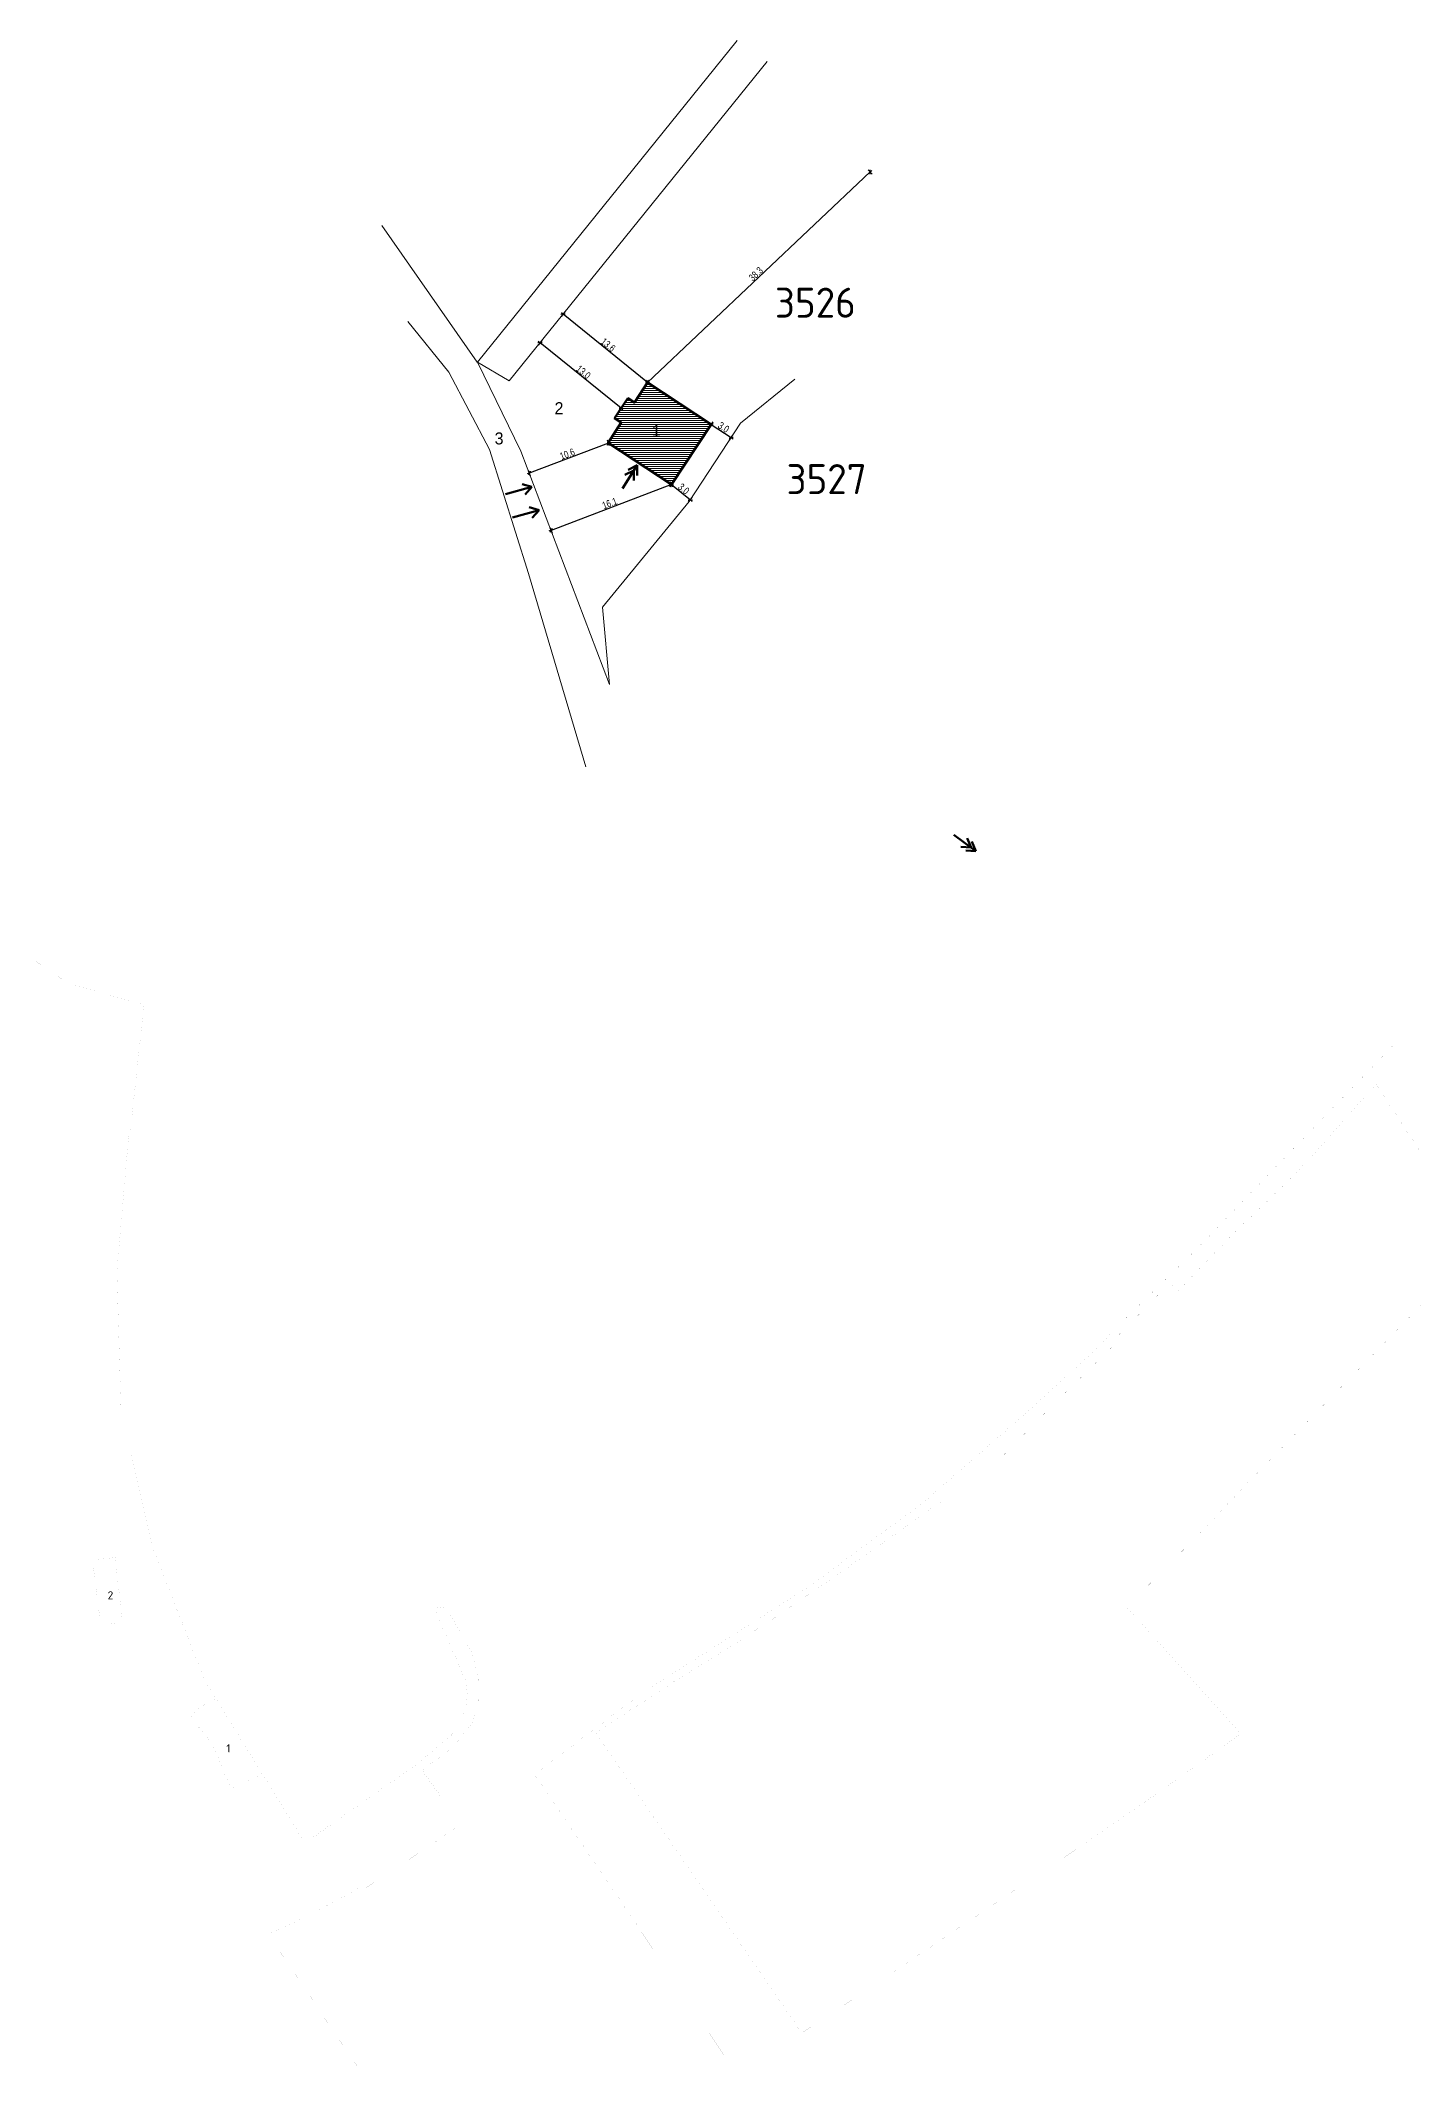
# Model space of a CAD drawing. Header units: metres. Extents: x 0 to 7617939, y 0 to 4642111.
# Drawn here: x 7616010.6 to 7616182.1, y 4641297.1 to 4641550.4 of the extents above; entities that cross this region are included whole.
import ezdxf
from ezdxf.enums import TextEntityAlignment as Align

# ---------------------------------------------------------------- set-up
doc = ezdxf.new("R2010")
doc.units = ezdxf.units.M
doc.header["$MEASUREMENT"] = 0
doc.layers.get('0').update_dxf_attribs({"color": 1})
doc.layers.get('DEFPOINTS').update_dxf_attribs({"lineweight": 0})
for name, color, linetype, lineweight in [('buildings_o — WF.WFI_GML_BUILDINGS', 1, 'Continuous', 0), ('gradezna_linija', 7, 'Continuous', 53), ('Level 1', 7, 'Continuous', 0), ('Level 11', 7, 'Continuous', 0), ('Level 13', 7, 'Continuous', 0), ('Level 19', 7, 'Continuous', 0), ('parcels_o — WF.WFI_GML_PARC', 1, 'Continuous', 0), ('soobrakaj', 250, 'Continuous', 53)]:
    doc.layers.add(name, color=color, linetype=linetype, lineweight=lineweight)
doc.styles.add('K1', font='', dxfattribs={"width": 0.8})
doc.styles.get("Standard").update_dxf_attribs({"font": 'romans.shx'})
doc.styles.add('Style-MAC C Swiss', font='MCSWIS.TTF')
doc.styles.add('Style-STANDARD', font='STANDARD.shx')
doc.styles.get('K1').set_extended_font_data('Zurich BlkEx BT')
doc.dimstyles.new('mir', dxfattribs={"dimscale": 0.5, "dimtxt": 1.8, "dimasz": 0.01, "dimexe": 0.5, "dimexo": 0.0625, "dimgap": 0.2, "dimtad": 1, "dimzin": 0, "dimdsep": 46, "dimtxsty": 'K1', "dimblk": 'A$C321216CB', "dimcen": 0.09, "dimse1": 1, "dimse2": 1, "dimclrd": 256, "dimclrt": 256, "dimaunit": 1, "dimadec": 3, "dimazin": 0, "dimtfac": 1, "dimtofl": 0, "dimtmove": 2, "dimatfit": 3, "dimldrblk": 'A$C321216CB', "dimfxl": 0.5, "dimfxlon": 1, "dimtolj": 1, "dimtzin": 0, "dimlwd": 25, "dimarcsym": 0})

# ---------------------------------------------------------------- blocks, each defined once
blk = doc.blocks.new('A$C321216CB')
for p, q in [((-54, 0), (54, 0)), ((-38, -38), (38, 38)), ((0, -75), (0, 75))]:
    blk.add_line(p, q)
blk = doc.blocks.new('*D3')
at = {"lineweight": 25, "transparency": 16777216}
blk.add_line((7616089.46, 4641494.86), (7616091.81, 4641492.94), dxfattribs=at)
at = {"layer": 'DEFPOINTS', "color": 0, "linetype": 'Continuous', "lineweight": 25, "transparency": 16777216}
for p in [(7616089.46, 4641494.87), (7616091.81, 4641492.94), (7616091.81, 4641492.94)]:
    blk.add_point(p, dxfattribs=at)
at = {"linetype": 'Continuous', "lineweight": 25, "transparency": 16777216, "xscale": 0.005000000000000001, "yscale": 0.005000000000000001, "zscale": 0.005000000000000001}
for p, rotation in [((7616089.45, 4641494.87), 140.6684778085493), ((7616091.81, 4641492.94), 320.6684778085493)]:
    blk.add_blockref('A$C321216CB', p, dxfattribs=dict(at, rotation=rotation))
at = {"color": 0, "linetype": 'Continuous', "lineweight": 70, "transparency": 16777216, "insert": (7616090.98, 4641494.33), "char_height": 0.9, "attachment_point": 5, "rotation": 320.6685, "style": 'K1'}
blk.add_mtext('\\A1;3.0', dxfattribs=at)
blk = doc.blocks.new('*D4')
at = {"lineweight": 25, "transparency": 16777216}
blk.add_line((7616094.41, 4641502.38), (7616096.91, 4641500.74), dxfattribs=at)
at = {"layer": 'DEFPOINTS', "color": 0, "linetype": 'Continuous', "lineweight": 25, "transparency": 16777216}
for p in [(7616094.4, 4641502.39), (7616096.91, 4641500.73), (7616096.91, 4641500.73)]:
    blk.add_point(p, dxfattribs=at)
at = {"linetype": 'Continuous', "lineweight": 25, "transparency": 16777216, "xscale": 0.005000000000000001, "yscale": 0.005000000000000001, "zscale": 0.005000000000000001}
for p, rotation in [((7616094.4, 4641502.39), 146.6439040562714), ((7616096.91, 4641500.73), 326.6439040562714)]:
    blk.add_blockref('A$C321216CB', p, dxfattribs=dict(at, rotation=rotation))
at = {"color": 0, "linetype": 'Continuous', "lineweight": 70, "transparency": 16777216, "insert": (7616095.96, 4641502.02), "char_height": 0.9, "attachment_point": 5, "rotation": 326.6439, "style": 'K1'}
blk.add_mtext('\\A1;3.0', dxfattribs=at)
blk = doc.blocks.new('*D5')
at = {"lineweight": 25, "transparency": 16777216}
blk.add_line((7616089.45, 4641494.86), (7616074.4, 4641489.14), dxfattribs=at)
at = {"layer": 'DEFPOINTS', "color": 0, "linetype": 'Continuous', "lineweight": 25, "transparency": 16777216}
for p in [(7616089.45, 4641494.87), (7616074.39, 4641489.14), (7616074.39, 4641489.14)]:
    blk.add_point(p, dxfattribs=at)
at = {"linetype": 'Continuous', "lineweight": 25, "transparency": 16777216, "xscale": 0.005000000000000001, "yscale": 0.005000000000000001, "zscale": 0.005000000000000001}
for p, rotation in [((7616089.45, 4641494.87), 20.81934306558428), ((7616074.39, 4641489.14), 200.8193430655842)]:
    blk.add_blockref('A$C321216CB', p, dxfattribs=dict(at, rotation=rotation))
at = {"color": 0, "linetype": 'Continuous', "lineweight": 70, "transparency": 16777216, "insert": (7616081.73, 4641492.52), "char_height": 0.9, "attachment_point": 5, "rotation": 20.8193, "style": 'K1'}
blk.add_mtext('\\A1;16.1', dxfattribs=at)
blk = doc.blocks.new('*D6')
at = {"lineweight": 25, "transparency": 16777216}
blk.add_line((7616081.57, 4641500.05), (7616071.68, 4641496.29), dxfattribs=at)
at = {"layer": 'DEFPOINTS', "color": 0, "linetype": 'Continuous', "lineweight": 25, "transparency": 16777216}
for p in [(7616081.58, 4641500.05), (7616071.68, 4641496.29), (7616071.68, 4641496.29)]:
    blk.add_point(p, dxfattribs=at)
at = {"linetype": 'Continuous', "lineweight": 25, "transparency": 16777216, "xscale": 0.005000000000000001, "yscale": 0.005000000000000001, "zscale": 0.005000000000000001}
for p, rotation in [((7616081.58, 4641500.05), 20.8193430626364), ((7616071.68, 4641496.29), 200.8193430626364)]:
    blk.add_blockref('A$C321216CB', p, dxfattribs=dict(at, rotation=rotation))
at = {"color": 0, "linetype": 'Continuous', "lineweight": 70, "transparency": 16777216, "insert": (7616076.43, 4641498.68), "char_height": 0.9, "attachment_point": 5, "rotation": 20.8193, "style": 'K1'}
blk.add_mtext('\\A1;10.6', dxfattribs=at)
blk = doc.blocks.new('*D7')
at = {"lineweight": 25, "transparency": 16777216}
blk.add_line((7616086.47, 4641507.61), (7616075.9, 4641516.14), dxfattribs=at)
at = {"layer": 'DEFPOINTS', "color": 0, "linetype": 'Continuous', "lineweight": 25, "transparency": 16777216}
for p in [(7616075.9, 4641516.15), (7616075.9, 4641516.15), (7616086.47, 4641507.61)]:
    blk.add_point(p, dxfattribs=at)
at = {"linetype": 'Continuous', "lineweight": 25, "transparency": 16777216, "xscale": 0.005000000000000001, "yscale": 0.005000000000000001, "zscale": 0.005000000000000001}
for p, rotation in [((7616075.9, 4641516.15), 141.0729913981032), ((7616086.47, 4641507.61), 321.0729913981032)]:
    blk.add_blockref('A$C321216CB', p, dxfattribs=dict(at, rotation=rotation))
at = {"color": 0, "linetype": 'Continuous', "lineweight": 70, "transparency": 16777216, "insert": (7616081.53, 4641512.31), "char_height": 0.9, "attachment_point": 5, "rotation": 321.073, "style": 'K1'}
blk.add_mtext('\\A1;13.6', dxfattribs=at)
blk = doc.blocks.new('*D8')
at = {"lineweight": 25, "transparency": 16777216}
blk.add_line((7616083.16, 4641504.4), (7616073.03, 4641512.58), dxfattribs=at)
at = {"layer": 'DEFPOINTS', "color": 0, "linetype": 'Continuous', "lineweight": 25, "transparency": 16777216}
for p in [(7616073.02, 4641512.59), (7616073.02, 4641512.59), (7616083.16, 4641504.4)]:
    blk.add_point(p, dxfattribs=at)
at = {"linetype": 'Continuous', "lineweight": 25, "transparency": 16777216, "xscale": 0.005000000000000001, "yscale": 0.005000000000000001, "zscale": 0.005000000000000001}
for p, rotation in [((7616073.02, 4641512.59), 141.0729913958487), ((7616083.16, 4641504.4), 321.0729913958487)]:
    blk.add_blockref('A$C321216CB', p, dxfattribs=dict(at, rotation=rotation))
at = {"color": 0, "linetype": 'Continuous', "lineweight": 70, "transparency": 16777216, "insert": (7616078.44, 4641508.92), "char_height": 0.9, "attachment_point": 5, "rotation": 321.073, "style": 'K1'}
blk.add_mtext('\\A1;13.0', dxfattribs=at)
blk = doc.blocks.new('*D2')
at = {"lineweight": 25, "transparency": 16777216}
blk.add_line((7616086.47, 4641507.62), (7616114.27, 4641533.94), dxfattribs=at)
at = {"layer": 'DEFPOINTS', "color": 0, "linetype": 'Continuous', "lineweight": 25, "transparency": 16777216}
for p in [(7616114.28, 4641533.94), (7616114.28, 4641533.94), (7616086.46, 4641507.62)]:
    blk.add_point(p, dxfattribs=at)
at = {"linetype": 'Continuous', "lineweight": 25, "transparency": 16777216, "xscale": 0.005000000000000001, "yscale": 0.005000000000000001, "zscale": 0.005000000000000001}
for p, rotation in [((7616114.28, 4641533.94), 43.42579075628827), ((7616086.46, 4641507.62), 223.4257907562882)]:
    blk.add_blockref('A$C321216CB', p, dxfattribs=dict(at, rotation=rotation))
at = {"color": 0, "linetype": 'Continuous', "lineweight": 70, "transparency": 16777216, "insert": (7616099.99, 4641521.18), "char_height": 0.9, "attachment_point": 5, "rotation": 43.4258, "style": 'K1'}
blk.add_mtext('\\A1;38.3', dxfattribs=at)

msp = doc.modelspace()

# ---------------------------------------------------------------- hatches: boundary and pattern name
at = {"layer": 'gradezna_linija', "linetype": 'Continuous', "lineweight": 0}
h = msp.add_hatch(dxfattribs=at)
h.set_pattern_fill('LINE', color=30, scale=2, style=0)
h.set_pattern_definition([(0, (7616081.52076, 4641494.8681), (0, 0.25), [])])
h.paths.add_polyline_path([(7616084.82, 4641505.1), (7616083.98, 4641505.65), (7616082.34, 4641503.15), (7616083.17, 4641502.6), (7616081.52, 4641500.09), (7616089.46, 4641494.87), (7616094.4, 4641502.39), (7616086.47, 4641507.61)])
h.paths.add_polyline_path([(7616086.6, 4641500.43), (7616088.49, 4641500.43), (7616088.49, 4641502.63), (7616086.6, 4641502.63)], flags=24)

# ---------------------------------------------------------------- linework, layer by layer
at = {"layer": 'buildings_o — WF.WFI_GML_BUILDINGS', "color": 7, "linetype": 'Continuous', "const_width": 0.00234, "flags": 128}
for points in [[(7616017.11, 4641360.46), (7616018.14, 4641352.35), (7616020.87, 4641352.66), (7616019.94, 4641360.79), (7616017.11, 4641360.46)], [(7616032.56, 4641343.09), (7616032.34, 4641343.02), (7616030.81, 4641342.23), (7616029.51, 4641341.23), (7616029.4, 4641340.82), (7616029.59, 4641340.37), (7616030.75, 4641339.25), (7616032.1, 4641337.42), (7616032.8, 4641335.91), (7616033.5, 4641333.99), (7616034.28, 4641332.32), (7616034.53, 4641332.08), (7616034.97, 4641332.11), (7616036.51, 4641332.81), (7616037.87, 4641333.57), (7616038.27, 4641333.84), (7616032.56, 4641343.09)]]:
    msp.add_lwpolyline(points, close=True, dxfattribs=at)
at = {"layer": 'gradezna_linija', "linetype": 'Continuous'}
msp.add_lwpolyline([(7616083.98, 4641505.65), (7616082.34, 4641503.15), (7616083.17, 4641502.6), (7616081.52, 4641500.09), (7616089.46, 4641494.87), (7616094.4, 4641502.39), (7616086.47, 4641507.61), (7616084.82, 4641505.1)], close=True, dxfattribs=at)
at = {"layer": 'Level 1', "color": 3, "linetype": 'Continuous', "lineweight": 0}
for p, q in [((7616053.27, 4641527.23), (7616065.19, 4641510.18)), ((7616061.62, 4641508.91), (7616056.51, 4641515.26)), ((7616070.64, 4641499.02), (7616065.21, 4641510.16)), ((7616066.73, 4641499.25), (7616061.62, 4641508.91)), ((7616071.6, 4641483.77), (7616066.73, 4641499.25)), ((7616081.71, 4641469.9), (7616070.64, 4641499.02)), ((7616078.74, 4641459.58), (7616071.6, 4641483.77))]:
    msp.add_line(p, q, dxfattribs=at)
at = {"layer": 'Level 11', "color": 3, "linetype": 'Continuous', "lineweight": 0}
for p, q in [((7616097.67, 4641550.35), (7616065.21, 4641510.16)), ((7616097.67, 4641550.35), (7616065.21, 4641510.16)), ((7616097.67, 4641550.35), (7616065.21, 4641510.16)), ((7616097.67, 4641550.35), (7616065.21, 4641510.16)), ((7616069.18, 4641507.83), (7616101.39, 4641547.72)), ((7616069.18, 4641507.83), (7616101.39, 4641547.72)), ((7616069.18, 4641507.83), (7616101.39, 4641547.72)), ((7616069.18, 4641507.83), (7616101.39, 4641547.72)), ((7616065.21, 4641510.16), (7616070.64, 4641499.02)), ((7616065.21, 4641510.16), (7616069.18, 4641507.83)), ((7616065.21, 4641510.16), (7616070.64, 4641499.02)), ((7616065.21, 4641510.16), (7616069.18, 4641507.83)), ((7616065.21, 4641510.16), (7616070.64, 4641499.02)), ((7616065.21, 4641510.16), (7616069.18, 4641507.83)), ((7616065.21, 4641510.16), (7616070.64, 4641499.02)), ((7616065.21, 4641510.16), (7616069.18, 4641507.83)), ((7616098.08, 4641502.52), (7616104.86, 4641508.04)), ((7616098.08, 4641502.52), (7616104.86, 4641508.04)), ((7616098.08, 4641502.52), (7616104.86, 4641508.04)), ((7616098.08, 4641502.52), (7616104.86, 4641508.04)), ((7616091.65, 4641492.74), (7616098.08, 4641502.52)), ((7616091.65, 4641492.74), (7616098.08, 4641502.52)), ((7616091.65, 4641492.74), (7616098.08, 4641502.52)), ((7616091.65, 4641492.74), (7616098.08, 4641502.52)), ((7616070.64, 4641499.02), (7616081.71, 4641469.9)), ((7616070.64, 4641499.02), (7616081.71, 4641469.9)), ((7616070.64, 4641499.02), (7616081.71, 4641469.9)), ((7616070.64, 4641499.02), (7616081.71, 4641469.9)), ((7616080.85, 4641479.56), (7616091.65, 4641492.74)), ((7616080.85, 4641479.56), (7616091.65, 4641492.74)), ((7616080.85, 4641479.56), (7616091.65, 4641492.74)), ((7616080.85, 4641479.56), (7616091.65, 4641492.74)), ((7616081.71, 4641469.9), (7616080.85, 4641479.56)), ((7616081.71, 4641469.9), (7616080.85, 4641479.56)), ((7616081.71, 4641469.9), (7616080.85, 4641479.56)), ((7616081.71, 4641469.9), (7616080.85, 4641479.56))]:
    msp.add_line(p, q, dxfattribs=at)
at = {"layer": 'Level 11', "color": 7, "linetype": 'Continuous', "lineweight": 0}
for p, q in [((7616065.21, 4641510.16), (7616070.64, 4641499.02)), ((7616070.64, 4641499.02), (7616081.71, 4641469.9))]:
    msp.add_line(p, q, dxfattribs=at)
at = {"layer": 'Level 13', "color": 7, "linetype": 'Continuous', "lineweight": 0}
for p, q in [((7616065.21, 4641510.16), (7616070.64, 4641499.02)), ((7616065.21, 4641510.16), (7616070.64, 4641499.02)), ((7616065.21, 4641510.16), (7616070.64, 4641499.02)), ((7616065.21, 4641510.16), (7616070.64, 4641499.02)), ((7616070.64, 4641499.02), (7616081.71, 4641469.9)), ((7616070.64, 4641499.02), (7616081.71, 4641469.9)), ((7616070.64, 4641499.02), (7616081.71, 4641469.9)), ((7616070.64, 4641499.02), (7616081.71, 4641469.9))]:
    msp.add_line(p, q, dxfattribs=at)
at = {"layer": 'parcels_o — WF.WFI_GML_PARC', "color": 3, "linetype": 'Continuous', "const_width": 0.00234, "flags": 128}
for points in [[(7616053.39, 4641292.43), (7616040.16, 4641312.13), (7616039.06, 4641313.77), (7616040.76, 4641314.51), (7616041.94, 4641315.05), (7616043.11, 4641315.6), (7616044.05, 4641316.06), (7616045.2, 4641316.64), (7616046.05, 4641317.09), (7616046.81, 4641317.48), (7616047.66, 4641317.95), (7616048.27, 4641318.29), (7616049.11, 4641318.76), (7616050.18, 4641319.39), (7616051.01, 4641319.88), (7616051.26, 4641319.5), (7616059.51, 4641324.98), (7616063.12, 4641327.43), (7616058.29, 4641334.2), (7616062.18, 4641337.08), (7616064.48, 4641339.99), (7616065.34, 4641342.87), (7616065.29, 4641345.92), (7616064.53, 4641348.81), (7616061.31, 4641354.62), (7616059.8, 4641354.45), (7616063.81, 4641345.23), (7616063.94, 4641343.52), (7616063.76, 4641342.19), (7616063.35, 4641341.16), (7616062.79, 4641339.9), (7616061.87, 4641338.51), (7616057.82, 4641335.09), (7616047.32, 4641327.71), (7616043.66, 4641325.1), (7616038.27, 4641333.84), (7616032.56, 4641343.09), (7616031.14, 4641345.39), (7616024.7, 4641361.9), (7616024.5, 4641362.78), (7616020.67, 4641379.37), (7616020.16, 4641396.5), (7616021.6, 4641413.13), (7616021.9, 4641414.7), (7616022.12, 4641416.65), (7616023.55, 4641429.91), (7616014.28, 4641432.43), (7615985.54, 4641451.74)], [(7616180.42, 4641425.61), (7616166.31, 4641411.02), (7616155.14, 4641399.4), (7616144.95, 4641389.47), (7616142.99, 4641387.31), (7616134.01, 4641379.08), (7616120.57, 4641367.38), (7616106.6, 4641357.14), (7616085.64, 4641343.77), (7616072.35, 4641333.69), (7616085.76, 4641313.95), (7616097.77, 4641295.96)], [(7616183.39, 4641392.61), (7616176.24, 4641385.26), (7616169.43, 4641378.32), (7616161.92, 4641370.61), (7616155.09, 4641363.44), (7616146.34, 4641354.6), (7616149.23, 4641351.38), (7616160.58, 4641338.77), (7616159.52, 4641338.01), (7616148.83, 4641330.4), (7616140.82, 4641324.89), (7616132.34, 4641319.22), (7616124.27, 4641313.79), (7616115.97, 4641308.18), (7616105.73, 4641301.38), (7616093.35, 4641319.41), (7616079.97, 4641338.9), (7616084.87, 4641342.08), (7616090.33, 4641345.64), (7616098.53, 4641350.73), (7616107.01, 4641356.44), (7616115.09, 4641362.07), (7616122.72, 4641367.49), (7616123.41, 4641367.99), (7616130.53, 4641373.17), (7616137.53, 4641380.29), (7616144.81, 4641387.41), (7616144.48, 4641387.74), (7616144.48, 4641387.74), (7616151.75, 4641395.14), (7616152.81, 4641394.14), (7616159.56, 4641401.19), (7616167.36, 4641408.66), (7616177.5, 4641419.91), (7616190.52, 4641400)]]:
    msp.add_lwpolyline(points, dxfattribs=at)
at = {"layer": 'soobrakaj', "ltscale": 50}
for p, q in [((7616083.32, 4641494.39), (7616085.16, 4641497.27)), ((7616085.16, 4641497.27), (7616084.02, 4641496.7)), ((7616085.16, 4641497.27), (7616085.17, 4641495.99)), ((7616072.02, 4641494.58), (7616070.78, 4641494.92)), ((7616084.76, 4641496.64), (7616083.61, 4641496.07)), ((7616084.76, 4641496.64), (7616084.76, 4641495.36)), ((7616068.72, 4641493.66), (7616072.02, 4641494.58)), ((7616072.02, 4641494.58), (7616071.17, 4641493.62)), ((7616069.6, 4641490.76), (7616072.9, 4641491.68)), ((7616072.9, 4641491.68), (7616071.66, 4641492.02)), ((7616072.9, 4641491.68), (7616072.05, 4641490.72)), ((7616124.73, 4641451.09), (7616127.49, 4641449.07)), ((7616126.88, 4641449.51), (7616125.6, 4641449.59)), ((7616127.49, 4641449.07), (7616126.21, 4641449.14)), ((7616126.88, 4641449.51), (7616126.38, 4641450.69)), ((7616127.49, 4641449.07), (7616126.99, 4641450.25))]:
    msp.add_line(p, q, dxfattribs=at)

# ---------------------------------------------------------------- texts
at = {"layer": 'buildings_o — WF.WFI_GML_BUILDINGS', "color": 7, "char_height": 1, "attachment_point": 1}
for s, insert in [('2', (7616019, 4641356.57)), ('1', (7616033.83, 4641337.45))]:
    msp.add_mtext(s, dxfattribs=dict(at, insert=insert))
at = {"layer": 'gradezna_linija', "color": 1, "linetype": 'Continuous', "lineweight": 0, "style": 'Style-MAC C Swiss'}
for s, p in [('2', (7616075.4, 4641504.41)), ('1', (7616087.54, 4641501.55)), ('3', (7616067.91, 4641500.63))]:
    msp.add_text(s, height=1.5, dxfattribs=at).set_placement(p, align=Align.MIDDLE_CENTER)
at = {"layer": 'Level 19', "color": 7, "linetype": 'Continuous', "lineweight": 0, "style": 'Style-STANDARD'}
for s, p in [('3526', (7616102.37, 4641515.72)), ('3527', (7616103.82, 4641493.67)), ('3527', (7616103.82, 4641493.67)), ('3527', (7616103.82, 4641493.67)), ('3527', (7616103.82, 4641493.67))]:
    msp.add_text(s, height=3.75, dxfattribs=at).set_placement(p)

# ---------------------------------------------------------------- dimensions: what is measured, and where the dimension line sits
at = {"color": 5, "linetype": 'Continuous', "lineweight": 70}
for p1, p2, picture, middle in [((7616086.46, 4641507.62), (7616114.28, 4641533.94), '*D2', (7616099.99, 4641521.18)), ((7616086.47, 4641507.61), (7616075.9, 4641516.15), '*D7', (7616081.53, 4641512.31)), ((7616083.16, 4641504.4), (7616073.02, 4641512.59), '*D8', (7616078.44, 4641508.92)), ((7616094.4, 4641502.39), (7616096.91, 4641500.73), '*D4', (7616095.96, 4641502.02)), ((7616081.58, 4641500.05), (7616071.68, 4641496.29), '*D6', (7616076.43, 4641498.68)), ((7616089.45, 4641494.87), (7616074.39, 4641489.14), '*D5', (7616081.73, 4641492.52)), ((7616089.46, 4641494.87), (7616091.81, 4641492.94), '*D3', (7616090.98, 4641494.33))]:
    dim = msp.add_aligned_dim(p1=p1, p2=p2, distance=0, dimstyle='mir', override={"dimdec": 1, "dimdsep": 0, "dimclrt": 0}, dxfattribs=at)
    dim.commit()
    dim.dimension.update_dxf_attribs({"geometry": picture, "text_midpoint": middle})

doc.saveas('drawing.dxf')
